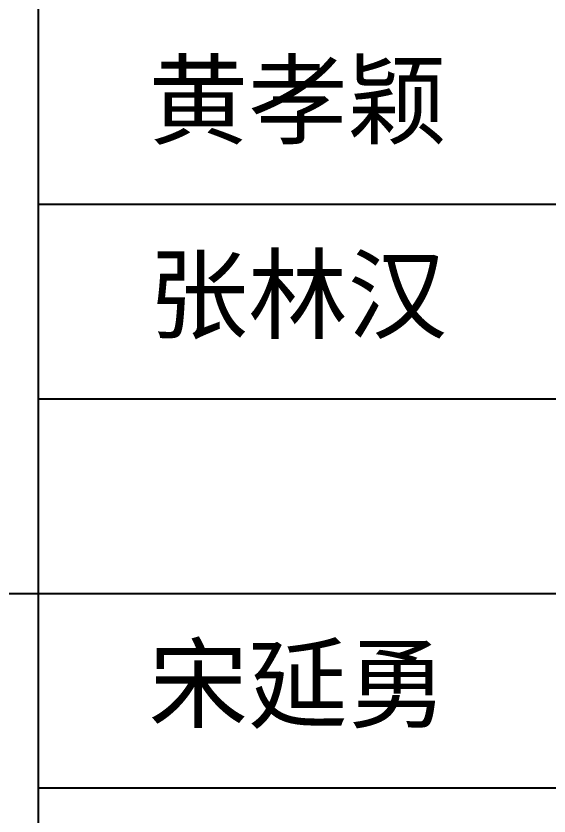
# Model space of a CAD drawing. Header units: millimetres. Extents: x 434053 to 1059003, y -2417481 to 936527.
# Drawn here: x 567972 to 569067, y -2247378 to -2245733 of the extents above; entities that cross this region are included whole.
import ezdxf
from ezdxf.enums import TextEntityAlignment as Align

# ---------------------------------------------------------------- set-up
doc = ezdxf.new("R2010")
doc.units = ezdxf.units.MM
doc.header["$LTSCALE"] = 1000
doc.header["$MEASUREMENT"] = 0
doc.layers.add('TITLIN', color=7, linetype='Continuous')
doc.layers.add('图框层', color=3, linetype='Continuous')
doc.styles.add('TITXV', font='', dxfattribs={"width": 0.8})
doc.styles.get('TITXV').set_extended_font_data('SimSun')

# ---------------------------------------------------------------- blocks, each defined once
blk = doc.blocks.new('asdgdfgsghfdjfh')
at = {"layer": '图框层', "style": 'TITXV'}
for s, p in [('黄孝颖', (-36, 174)), ('张林汉', (-36, 166)), ('宋延勇', (-36, 150))]:
    blk.add_text(s, height=3, dxfattribs=at).set_placement(p, align=Align.BOTTOM_CENTER)
blk = doc.blocks.new('asdfgafg21GZ_LABEL2')
at = {"layer": 'TITLIN'}
for p, q in [((-46.679, 204.115), (-46.679, 100.493)), ((-46.679, 172.115), (0, 172.115)), ((-46.679, 164.115), (0, 164.115)), ((-65, 156.115), (0, 156.115)), ((-46.679, 148.115), (0, 148.115))]:
    blk.add_line(p, q, dxfattribs=at)
blk = doc.blocks.new('asdfdfsdh')
at = {"layer": '图框层', "rotation": 270}
for name, xscale, yscale, zscale in [('asdfgafg21GZ_LABEL2', 50.00000001002963, 50.00000001002963, 50.00000001002963), ('asdgdfgsghfdjfh', 50, 50, 50)]:
    blk.add_blockref(name, (500, 500), dxfattribs=dict(at, xscale=xscale, yscale=yscale, zscale=zscale))

msp = doc.modelspace()

# ---------------------------------------------------------------- block references
at = {"rotation": 90}
msp.add_blockref('asdfdfsdh', (570850.9, -2255226.3), dxfattribs=at)

doc.saveas('drawing.dxf')
